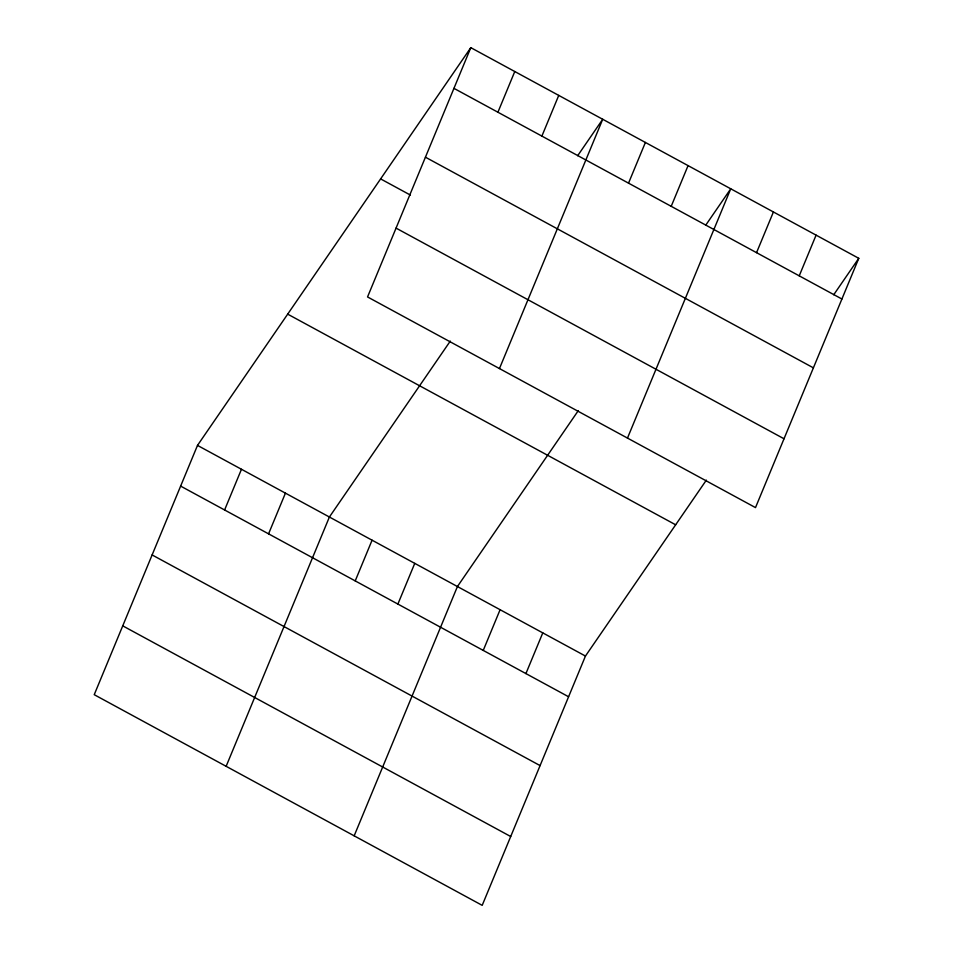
<?xml version="1.0" encoding="UTF-8"?>
<svg xmlns="http://www.w3.org/2000/svg" width="953" height="953" viewBox="0 0 953 953"><rect width="100%" height="100%" fill="white"/><g stroke="black" fill="none" stroke-linecap="round" stroke-linejoin="round"><path stroke-width="1.43" d="M470.806 47.65L367.548 296.943L755.503 507.604L858.772 258.311L470.806 47.65L197.497 445.396L94.228 694.689L482.194 905.35L585.452 656.057L706.352 480.121M224.598 509.974L241.466 469.269M268.567 533.847L285.435 493.142M226.135 766.319L329.404 517.014L450.292 341.091M497.919 112.228L514.775 71.523M355.219 580.901L372.075 540.196M541.888 136.112L558.744 95.395M397.889 604.071L414.758 563.366M499.455 368.573L602.713 119.268L577.661 155.732M354.171 835.829L457.428 586.536L578.316 410.6M628.527 183.155L645.395 142.45M483.242 650.411L500.099 609.706M671.21 206.324L688.066 165.619M525.913 673.592L542.781 632.875M627.479 438.082L730.748 188.789L705.685 225.253M756.551 252.664L773.419 211.959M799.233 275.846L816.09 235.129M833.72 294.763L858.772 258.311M453.95 88.355L841.904 299.016M425.431 157.197L813.397 367.846M380.616 178.902L410.362 195.055M396.055 228.112L784.021 438.773M287.687 314.145L675.653 524.793M197.497 445.396L585.452 656.057M180.629 486.101L568.596 696.762M152.123 554.944L540.077 765.593M122.746 625.859L510.701 836.52"/></g></svg>
